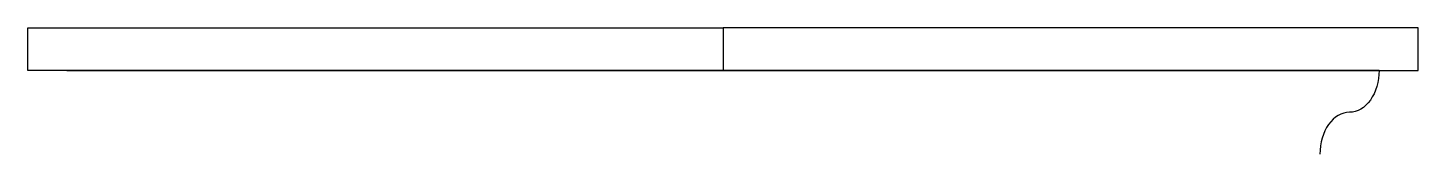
# Model space of a CAD drawing. Header units: inches. Extents: x 13034 to 17234, y 23037 to 23418.
import ezdxf

# ---------------------------------------------------------------- set-up
doc = ezdxf.new("R2010")
doc.units = ezdxf.units.IN
doc.header["$MEASUREMENT"] = 0
doc.layers.add('Layer3', color=3, linetype='Continuous')

msp = doc.modelspace()

# ---------------------------------------------------------------- linework, layer by layer
at = {"layer": 'Layer3', "elevation": 206}
msp.add_lwpolyline([(13033.9, 23417.8), (15133.7, 23417.8), (15133.7, 23289.4), (13033.9, 23289.4)], close=True, dxfattribs=at)
at = {"layer": 'Layer3'}
msp.add_lwpolyline([(17233.5, 23417.8), (15133.7, 23417.8), (15133.7, 23289.4), (17233.5, 23289.4)], close=True, dxfattribs=at)
at = {"layer": 'Layer3', "extrusion": (0, -1, 2.22045e-16), "elevation": -23289.4}
msp.add_lwpolyline([(17115.2, 87.7), (13152.2, 87.7), (13152.2, -3875.3), (17115.2, -3875.3)], close=True, dxfattribs=at)
at = {"layer": 'Layer3', "extrusion": (-0.707107, -6.50354e-17, 0.707107), "elevation": -12185.9}
msp.add_lwpolyline([(-23289.4, 12018.6, -0.414214), (-23163.3, 11892.5, 0.414214), (-23037.2, 11766.4)], format="xyb", dxfattribs=at)

doc.saveas('drawing.dxf')
